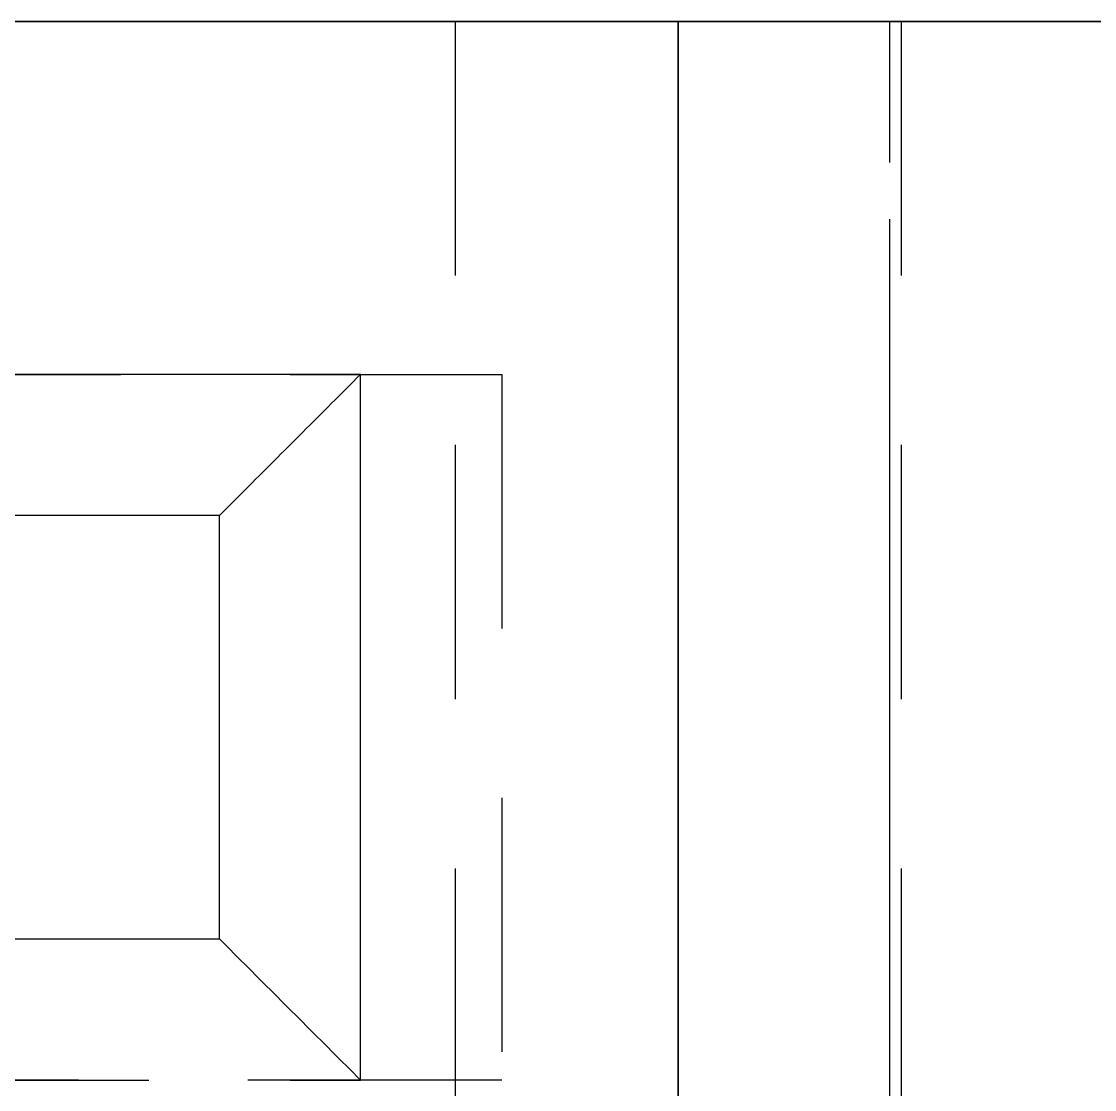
# Model space of a CAD drawing. Extents: x 8 to 586, y 8 to 412.
# Drawn here: x 242.85 to 250.45, y 230.43 to 238 of the extents above; entities that cross this region are included whole.
import ezdxf

# ---------------------------------------------------------------- set-up
doc = ezdxf.new("R2010")
doc.units = 0
doc.linetypes.add('CENTER', pattern=[10.2, 6, -1.6, 1, -1.6])
doc.linetypes.add('DASHED', pattern=[3, 1.8, -1.2])
for name, color, linetype in [('HIDDEN', 8, 'DASHED'), ('SEAM', 3, 'CENTER'), ('VISIBLE', 7, 'CONTINUOUS')]:
    doc.layers.add(name, color=color, linetype=linetype)

msp = doc.modelspace()

# ---------------------------------------------------------------- linework, layer by layer
at = {"layer": 'HIDDEN'}
for p, q in [((243.0128, 238), (242.6923, 238)), ((243.3333, 238), (243.0128, 238)), ((243.6538, 238), (243.3333, 238)), ((243.9744, 238), (243.6538, 238)), ((244.2949, 238), (243.9744, 238)), ((244.6154, 238), (244.2949, 238)), ((244.9359, 238), (244.6154, 238)), ((245.2564, 238), (244.9359, 238)), ((245.5769, 238), (245.2564, 238)), ((245.8974, 238), (245.5769, 238)), ((246.2179, 238), (245.8974, 238)), ((246.001, 238), (245.92, 238)), ((245.92, 238), (245.9605, 238)), ((246.001, 238), (245.92, 238)), ((245.92, 238), (245.9605, 238)), ((245.92, 238), (245.92, 223)), ((245.92, 238), (245.92, 223)), ((245.9605, 238), (246.001, 238)), ((245.9605, 238), (246.001, 238)), ((246.0821, 238), (246.001, 238)), ((246.001, 238), (246.0415, 238)), ((246.0821, 238), (246.001, 238)), ((246.001, 238), (246.0415, 238)), ((246.0415, 238), (246.0821, 238)), ((246.0415, 238), (246.0821, 238)), ((246.1631, 238), (246.0821, 238)), ((246.0821, 238), (246.1226, 238)), ((246.1631, 238), (246.0821, 238)), ((246.0821, 238), (246.1226, 238)), ((246.1226, 238), (246.1631, 238)), ((246.1226, 238), (246.1631, 238)), ((246.2441, 238), (246.1631, 238)), ((246.1631, 238), (246.2036, 238)), ((246.2441, 238), (246.1631, 238)), ((246.1631, 238), (246.2036, 238)), ((246.2036, 238), (246.2441, 238)), ((246.2036, 238), (246.2441, 238)), ((246.5385, 238), (246.2179, 238)), ((246.3251, 238), (246.2441, 238)), ((246.2441, 238), (246.2846, 238)), ((246.3251, 238), (246.2441, 238)), ((246.2441, 238), (246.2846, 238)), ((246.2846, 238), (246.3251, 238)), ((246.2846, 238), (246.3251, 238)), ((246.4062, 238), (246.3251, 238)), ((246.3251, 238), (246.3656, 238)), ((246.4062, 238), (246.3251, 238)), ((246.3251, 238), (246.3656, 238)), ((246.3656, 238), (246.4062, 238)), ((246.3656, 238), (246.4062, 238)), ((246.4872, 238), (246.4062, 238)), ((246.4062, 238), (246.4467, 238)), ((246.4872, 238), (246.4062, 238)), ((246.4062, 238), (246.4467, 238)), ((246.4467, 238), (246.4872, 238)), ((246.4467, 238), (246.4872, 238)), ((246.5682, 238), (246.4872, 238)), ((246.4872, 238), (246.5277, 238)), ((246.5682, 238), (246.4872, 238)), ((246.4872, 238), (246.5277, 238)), ((246.5277, 238), (246.5682, 238)), ((246.5277, 238), (246.5682, 238)), ((246.859, 238), (246.5385, 238)), ((246.6492, 238), (246.5682, 238)), ((246.5682, 238), (246.6087, 238)), ((246.6492, 238), (246.5682, 238)), ((246.5682, 238), (246.6087, 238)), ((246.6087, 238), (246.6492, 238)), ((246.6087, 238), (246.6492, 238)), ((246.7303, 238), (246.6492, 238)), ((246.6492, 238), (246.6897, 238)), ((246.7303, 238), (246.6492, 238)), ((246.6492, 238), (246.6897, 238)), ((246.6897, 238), (246.7303, 238)), ((246.6897, 238), (246.7303, 238)), ((246.8113, 238), (246.7303, 238)), ((246.7303, 238), (246.7708, 238)), ((246.8113, 238), (246.7303, 238)), ((246.7303, 238), (246.7708, 238)), ((246.7708, 238), (246.8113, 238)), ((246.7708, 238), (246.8113, 238)), ((246.8923, 238), (246.8113, 238)), ((246.8113, 238), (246.8518, 238)), ((246.8923, 238), (246.8113, 238)), ((246.8113, 238), (246.8518, 238)), ((246.8518, 238), (246.8923, 238)), ((246.8518, 238), (246.8923, 238)), ((247.1795, 238), (246.859, 238)), ((246.9733, 238), (246.8923, 238)), ((246.8923, 238), (246.9328, 238)), ((246.9733, 238), (246.8923, 238)), ((246.8923, 238), (246.9328, 238)), ((246.9328, 238), (246.9733, 238)), ((246.9328, 238), (246.9733, 238)), ((247.0544, 238), (246.9733, 238)), ((246.9733, 238), (247.0138, 238)), ((247.0544, 238), (246.9733, 238)), ((246.9733, 238), (247.0138, 238)), ((247.0138, 238), (247.0544, 238)), ((247.0138, 238), (247.0544, 238)), ((247.1354, 238), (247.0544, 238)), ((247.0544, 238), (247.0949, 238)), ((247.1354, 238), (247.0544, 238)), ((247.0544, 238), (247.0949, 238)), ((247.0949, 238), (247.1354, 238)), ((247.0949, 238), (247.1354, 238)), ((247.2164, 238), (247.1354, 238)), ((247.1354, 238), (247.1759, 238)), ((247.2164, 238), (247.1354, 238)), ((247.1354, 238), (247.1759, 238)), ((247.1759, 238), (247.2164, 238)), ((247.1759, 238), (247.2164, 238)), ((247.5, 238), (247.1795, 238)), ((247.2974, 238), (247.2164, 238)), ((247.2164, 238), (247.2569, 238)), ((247.2974, 238), (247.2164, 238)), ((247.2164, 238), (247.2569, 238)), ((247.2569, 238), (247.2974, 238)), ((247.2569, 238), (247.2974, 238)), ((247.3785, 238), (247.2974, 238)), ((247.2974, 238), (247.3379, 238)), ((247.3785, 238), (247.2974, 238)), ((247.2974, 238), (247.3379, 238)), ((247.3379, 238), (247.3785, 238)), ((247.3379, 238), (247.3785, 238)), ((247.4595, 238), (247.3785, 238)), ((247.3785, 238), (247.419, 238)), ((247.4595, 238), (247.3785, 238)), ((247.3785, 238), (247.419, 238)), ((247.419, 238), (247.4595, 238)), ((247.419, 238), (247.4595, 238)), ((247.5405, 238), (247.4595, 238)), ((247.4595, 238), (247.5, 238)), ((247.5405, 238), (247.4595, 238)), ((247.4595, 238), (247.5, 238)), ((247.5, 228), (247.5, 238)), ((347.5, 238), (247.5, 238)), ((247.5, 238), (247.5, 237.7064)), ((247.5, 238), (247.5405, 238)), ((247.5, 238), (247.5, 237.6154)), ((247.5, 238), (247.5405, 238)), ((247.5405, 238), (247.581, 238)), ((247.6215, 238), (247.5405, 238)), ((247.5405, 238), (247.581, 238)), ((247.6215, 238), (247.5405, 238)), ((247.581, 238), (247.6215, 238)), ((247.581, 238), (247.6215, 238)), ((247.6215, 238), (247.6621, 238)), ((247.7026, 238), (247.6215, 238)), ((247.6215, 238), (247.6621, 238)), ((247.7026, 238), (247.6215, 238)), ((247.6621, 238), (247.7026, 238)), ((247.6621, 238), (247.7026, 238)), ((247.7026, 238), (247.7431, 238)), ((247.7836, 238), (247.7026, 238)), ((247.7026, 238), (247.7431, 238)), ((247.7836, 238), (247.7026, 238)), ((247.7431, 238), (247.7836, 238)), ((247.7431, 238), (247.7836, 238)), ((247.7836, 238), (247.8241, 238)), ((247.8646, 238), (247.7836, 238)), ((247.7836, 238), (247.8241, 238)), ((247.8646, 238), (247.7836, 238)), ((247.8241, 238), (247.8646, 238)), ((247.8241, 238), (247.8646, 238)), ((247.8646, 238), (247.9051, 238)), ((247.9456, 238), (247.8646, 238)), ((247.8646, 238), (247.9051, 238)), ((247.9456, 238), (247.8646, 238)), ((247.9051, 238), (247.9456, 238)), ((247.9051, 238), (247.9456, 238)), ((247.9456, 238), (247.9862, 238)), ((248.0267, 238), (247.9456, 238)), ((247.9456, 238), (247.9862, 238)), ((248.0267, 238), (247.9456, 238)), ((247.9862, 238), (248.0267, 238)), ((247.9862, 238), (248.0267, 238)), ((248.0267, 238), (248.0672, 238)), ((248.1077, 238), (248.0267, 238)), ((248.0267, 238), (248.0672, 238)), ((248.1077, 238), (248.0267, 238)), ((248.0672, 238), (248.1077, 238)), ((248.0672, 238), (248.1077, 238)), ((248.1077, 238), (248.1482, 238)), ((248.1887, 238), (248.1077, 238)), ((248.1077, 238), (248.1482, 238)), ((248.1887, 238), (248.1077, 238)), ((248.1482, 238), (248.1887, 238)), ((248.1482, 238), (248.1887, 238)), ((248.1887, 238), (248.2292, 238)), ((248.2697, 238), (248.1887, 238)), ((248.1887, 238), (248.2292, 238)), ((248.2697, 238), (248.1887, 238)), ((248.2292, 238), (248.2697, 238)), ((248.2292, 238), (248.2697, 238)), ((248.2697, 238), (248.3103, 238)), ((248.3508, 238), (248.2697, 238)), ((248.2697, 238), (248.3103, 238)), ((248.3508, 238), (248.2697, 238)), ((248.3103, 238), (248.3508, 238)), ((248.3103, 238), (248.3508, 238)), ((248.3508, 238), (248.3913, 238)), ((248.4318, 238), (248.3508, 238)), ((248.3508, 238), (248.3913, 238)), ((248.4318, 238), (248.3508, 238)), ((248.3913, 238), (248.4318, 238)), ((248.3913, 238), (248.4318, 238)), ((248.4318, 238), (248.4723, 238)), ((248.5128, 238), (248.4318, 238)), ((248.4318, 238), (248.4723, 238)), ((248.5128, 238), (248.4318, 238)), ((248.4723, 238), (248.5128, 238)), ((248.4723, 238), (248.5128, 238)), ((248.5128, 238), (248.5533, 238)), ((248.5938, 238), (248.5128, 238)), ((248.5128, 238), (248.5533, 238)), ((248.5938, 238), (248.5128, 238)), ((248.5533, 238), (248.5938, 238)), ((248.5533, 238), (248.5938, 238)), ((248.5938, 238), (248.6344, 238)), ((248.6749, 238), (248.5938, 238)), ((248.5938, 238), (248.6344, 238)), ((248.6749, 238), (248.5938, 238)), ((248.6344, 238), (248.6749, 238)), ((248.6344, 238), (248.6749, 238)), ((248.6749, 238), (248.7154, 238)), ((248.7559, 238), (248.6749, 238)), ((248.6749, 238), (248.7154, 238)), ((248.7559, 238), (248.6749, 238)), ((248.7154, 238), (248.7559, 238)), ((248.7154, 238), (248.7559, 238)), ((248.7559, 238), (248.7964, 238)), ((248.8369, 238), (248.7559, 238)), ((248.7559, 238), (248.7964, 238)), ((248.8369, 238), (248.7559, 238)), ((248.7964, 238), (248.8369, 238)), ((248.7964, 238), (248.8369, 238)), ((248.8369, 238), (248.8774, 238)), ((248.9179, 238), (248.8369, 238)), ((248.8369, 238), (248.8774, 238)), ((248.9179, 238), (248.8369, 238)), ((248.8774, 238), (248.9179, 238)), ((248.8774, 238), (248.9179, 238)), ((248.9179, 238), (248.9585, 238)), ((248.999, 238), (248.9179, 238)), ((248.9179, 238), (248.9585, 238)), ((248.999, 238), (248.9179, 238)), ((248.9585, 238), (248.999, 238)), ((248.9585, 238), (248.999, 238)), ((248.999, 238), (249.0395, 238)), ((249.08, 238), (248.999, 238)), ((248.999, 238), (249.0395, 238)), ((249.08, 238), (248.999, 238)), ((249, 238), (355, 238)), ((249, 238), (355, 238)), ((249, 228), (249, 238)), ((249, 228), (249, 238)), ((249.0395, 238), (249.08, 238)), ((249.0395, 238), (249.08, 238)), ((249.08, 238), (249.08, 223)), ((249.08, 238), (249.08, 223)), ((247.5, 237.7064), (247.5, 237.4128)), ((247.5, 237.6154), (247.5, 237.2308)), ((247.5, 237.4128), (247.5, 237.1192)), ((247.5, 237.2308), (247.5, 236.8462)), ((247.5, 237.1192), (247.5, 236.8256)), ((247.5, 236.8462), (247.5, 236.4615)), ((247.5, 236.8256), (247.5, 236.5321)), ((247.5, 236.5321), (247.5, 236.2385)), ((247.5, 236.4615), (247.5, 236.0769)), ((247.5, 236.2385), (247.5, 235.9449)), ((247.5, 236.0769), (247.5, 235.6923)), ((247.5, 235.9449), (247.5, 235.6513)), ((247.5, 235.6923), (247.5, 235.3077)), ((247.5, 235.6513), (247.5, 235.3577)), ((245.25, 235.5), (238.75, 235.5)), ((238.75, 235.5), (246.25, 235.5)), ((245.25, 235.5), (245.2244, 235.4744)), ((245.25, 230.5), (245.25, 235.5)), ((245.25, 235.5), (246.25, 235.5)), ((245.25, 230.5), (245.25, 235.5)), ((246.25, 235.5), (246.25, 230.5)), ((246.25, 235.5), (246.25, 230.5)), ((245.1731, 235.4231), (245.1474, 235.3974)), ((245.1987, 235.4487), (245.1731, 235.4231)), ((245.2244, 235.4744), (245.1987, 235.4487)), ((245.0962, 235.3462), (245.0705, 235.3205)), ((245.1218, 235.3718), (245.0962, 235.3462)), ((245.1474, 235.3974), (245.1218, 235.3718)), ((247.5, 235.3577), (247.5, 235.0641)), ((245.0192, 235.2692), (244.9936, 235.2436)), ((245.0449, 235.2949), (245.0192, 235.2692)), ((245.0705, 235.3205), (245.0449, 235.2949)), ((247.5, 235.3077), (247.5, 234.9231)), ((244.9423, 235.1923), (244.9167, 235.1667)), ((244.9679, 235.2179), (244.9423, 235.1923)), ((244.9936, 235.2436), (244.9679, 235.2179)), ((244.8654, 235.1154), (244.8397, 235.0897)), ((244.891, 235.141), (244.8654, 235.1154)), ((244.9167, 235.1667), (244.891, 235.141)), ((244.7885, 235.0385), (244.7628, 235.0128)), ((244.8141, 235.0641), (244.7885, 235.0385)), ((244.8397, 235.0897), (244.8141, 235.0641)), ((247.5, 235.0641), (247.5, 234.7705)), ((244.7372, 234.9872), (244.7115, 234.9615)), ((244.7628, 235.0128), (244.7372, 234.9872)), ((244.6603, 234.9103), (244.6346, 234.8846)), ((244.6859, 234.9359), (244.6603, 234.9103)), ((244.7115, 234.9615), (244.6859, 234.9359)), ((247.5, 234.9231), (247.5, 234.5385)), ((244.5833, 234.8333), (244.5577, 234.8077)), ((244.609, 234.859), (244.5833, 234.8333)), ((244.6346, 234.8846), (244.609, 234.859)), ((244.5064, 234.7564), (244.4808, 234.7308)), ((244.5321, 234.7821), (244.5064, 234.7564)), ((244.5577, 234.8077), (244.5321, 234.7821)), ((247.5, 234.7705), (247.5, 234.4769)), ((244.4295, 234.6795), (244.4038, 234.6538)), ((244.4551, 234.7051), (244.4295, 234.6795)), ((244.4808, 234.7308), (244.4551, 234.7051)), ((244.3526, 234.6026), (244.3269, 234.5769)), ((244.3782, 234.6282), (244.3526, 234.6026)), ((244.4038, 234.6538), (244.3782, 234.6282)), ((244.2756, 234.5256), (244.25, 234.5)), ((244.3013, 234.5513), (244.2756, 234.5256)), ((244.3269, 234.5769), (244.3013, 234.5513)), ((247.5, 234.5385), (247.5, 234.1538)), ((244.25, 234.5), (238.75, 234.5)), ((244.25, 231.5), (244.25, 234.5)), ((247.5, 234.4769), (247.5, 234.1833)), ((247.5, 234.1833), (247.5, 233.8897)), ((247.5, 234.1538), (247.5, 233.7692)), ((247.5, 233.8897), (247.5, 233.5962)), ((247.5, 233.7692), (247.5, 233.3846)), ((247.5, 233.5962), (247.5, 233.3026)), ((247.5, 233.3846), (247.5, 233)), ((247.5, 233.3026), (247.5, 233.009)), ((247.5, 233.009), (247.5, 232.7154)), ((247.5, 233), (247.5, 232.6154)), ((247.5, 232.7154), (247.5, 232.4218)), ((247.5, 232.6154), (247.5, 232.2308)), ((247.5, 232.4218), (247.5, 232.1282)), ((247.5, 232.2308), (247.5, 231.8462)), ((247.5, 232.1282), (247.5, 231.8346)), ((247.5, 231.8462), (247.5, 231.4615)), ((247.5, 231.8346), (247.5, 231.541)), ((247.5, 231.541), (247.5, 231.2474)), ((238.75, 231.5), (244.25, 231.5)), ((244.2756, 231.4744), (244.25, 231.5)), ((244.3013, 231.4487), (244.2756, 231.4744)), ((244.3269, 231.4231), (244.3013, 231.4487)), ((244.3526, 231.3974), (244.3269, 231.4231)), ((244.3782, 231.3718), (244.3526, 231.3974)), ((247.5, 231.4615), (247.5, 231.0769)), ((244.4038, 231.3462), (244.3782, 231.3718)), ((244.4295, 231.3205), (244.4038, 231.3462)), ((244.4551, 231.2949), (244.4295, 231.3205)), ((244.4808, 231.2692), (244.4551, 231.2949)), ((244.5064, 231.2436), (244.4808, 231.2692)), ((244.5321, 231.2179), (244.5064, 231.2436)), ((247.5, 231.2474), (247.5, 230.9538)), ((244.5577, 231.1923), (244.5321, 231.2179)), ((244.5833, 231.1667), (244.5577, 231.1923)), ((244.609, 231.141), (244.5833, 231.1667)), ((244.6346, 231.1154), (244.609, 231.141)), ((244.6603, 231.0897), (244.6346, 231.1154)), ((244.6859, 231.0641), (244.6603, 231.0897)), ((244.7115, 231.0385), (244.6859, 231.0641)), ((244.7372, 231.0128), (244.7115, 231.0385)), ((244.7628, 230.9872), (244.7372, 231.0128)), ((247.5, 231.0769), (247.5, 230.6923)), ((244.7885, 230.9615), (244.7628, 230.9872)), ((244.8141, 230.9359), (244.7885, 230.9615)), ((244.8397, 230.9103), (244.8141, 230.9359)), ((247.5, 230.9538), (247.5, 230.6603)), ((244.8654, 230.8846), (244.8397, 230.9103)), ((244.891, 230.859), (244.8654, 230.8846)), ((244.9167, 230.8333), (244.891, 230.859)), ((244.9423, 230.8077), (244.9167, 230.8333)), ((244.9679, 230.7821), (244.9423, 230.8077)), ((244.9936, 230.7564), (244.9679, 230.7821)), ((245.0192, 230.7308), (244.9936, 230.7564)), ((245.0449, 230.7051), (245.0192, 230.7308)), ((245.0705, 230.6795), (245.0449, 230.7051)), ((245.0962, 230.6538), (245.0705, 230.6795)), ((245.1218, 230.6282), (245.0962, 230.6538)), ((245.1474, 230.6026), (245.1218, 230.6282)), ((247.5, 230.6923), (247.5, 230.3077)), ((247.5, 230.6603), (247.5, 230.3667)), ((245.1731, 230.5769), (245.1474, 230.6026)), ((245.1987, 230.5513), (245.1731, 230.5769)), ((238.75, 230.5), (245.25, 230.5)), ((246.25, 230.5), (238.75, 230.5)), ((245.2244, 230.5256), (245.1987, 230.5513)), ((245.25, 230.5), (245.2244, 230.5256)), ((246.25, 230.5), (245.25, 230.5))]:
    msp.add_line(p, q, dxfattribs=at)
at = {"layer": 'SEAM'}
for p, q in [((235, 238), (249, 238)), ((242.6923, 238), (243.0128, 238)), ((243.0128, 238), (243.3333, 238)), ((243.3333, 238), (243.6538, 238)), ((243.6538, 238), (243.9744, 238)), ((243.9744, 238), (244.2949, 238)), ((244.2949, 238), (244.6154, 238)), ((244.6154, 238), (244.9359, 238)), ((244.9359, 238), (245.2564, 238)), ((245.2564, 238), (245.5769, 238)), ((245.5769, 238), (245.8974, 238)), ((245.8974, 238), (246.2179, 238)), ((246.2179, 238), (246.5385, 238)), ((246.5385, 238), (246.859, 238)), ((246.859, 238), (247.1795, 238)), ((247.1795, 238), (247.5, 238)), ((297.5, 238), (247.5, 238)), ((247.5, 228), (247.5, 238)), ((249, 228), (249, 238)), ((249, 238), (297.5, 238)), ((245.25, 235.5), (237.75, 235.5)), ((245.25, 235.5), (245.2244, 235.4744)), ((245.25, 230.5), (245.25, 235.5)), ((245.1731, 235.4231), (245.1474, 235.3974)), ((245.1987, 235.4487), (245.1731, 235.4231)), ((245.2244, 235.4744), (245.1987, 235.4487)), ((245.0962, 235.3462), (245.0705, 235.3205)), ((245.1218, 235.3718), (245.0962, 235.3462)), ((245.1474, 235.3974), (245.1218, 235.3718)), ((245.0192, 235.2692), (244.9936, 235.2436)), ((245.0449, 235.2949), (245.0192, 235.2692)), ((245.0705, 235.3205), (245.0449, 235.2949)), ((244.9423, 235.1923), (244.9167, 235.1667)), ((244.9679, 235.2179), (244.9423, 235.1923)), ((244.9936, 235.2436), (244.9679, 235.2179)), ((244.8654, 235.1154), (244.8397, 235.0897)), ((244.891, 235.141), (244.8654, 235.1154)), ((244.9167, 235.1667), (244.891, 235.141)), ((244.7885, 235.0385), (244.7628, 235.0128)), ((244.8141, 235.0641), (244.7885, 235.0385)), ((244.8397, 235.0897), (244.8141, 235.0641)), ((244.7372, 234.9872), (244.7115, 234.9615)), ((244.7628, 235.0128), (244.7372, 234.9872)), ((244.6603, 234.9103), (244.6346, 234.8846)), ((244.6859, 234.9359), (244.6603, 234.9103)), ((244.7115, 234.9615), (244.6859, 234.9359)), ((244.5833, 234.8333), (244.5577, 234.8077)), ((244.609, 234.859), (244.5833, 234.8333)), ((244.6346, 234.8846), (244.609, 234.859)), ((244.5064, 234.7564), (244.4808, 234.7308)), ((244.5321, 234.7821), (244.5064, 234.7564)), ((244.5577, 234.8077), (244.5321, 234.7821)), ((244.4295, 234.6795), (244.4038, 234.6538)), ((244.4551, 234.7051), (244.4295, 234.6795)), ((244.4808, 234.7308), (244.4551, 234.7051)), ((244.3526, 234.6026), (244.3269, 234.5769)), ((244.3782, 234.6282), (244.3526, 234.6026)), ((244.4038, 234.6538), (244.3782, 234.6282)), ((244.2756, 234.5256), (244.25, 234.5)), ((244.3013, 234.5513), (244.2756, 234.5256)), ((244.3269, 234.5769), (244.3013, 234.5513)), ((244.25, 234.5), (238.75, 234.5)), ((244.25, 231.5), (244.25, 234.5)), ((238.75, 231.5), (244.25, 231.5)), ((244.2756, 231.4744), (244.25, 231.5)), ((244.3013, 231.4487), (244.2756, 231.4744)), ((244.3269, 231.4231), (244.3013, 231.4487)), ((244.3526, 231.3974), (244.3269, 231.4231)), ((244.3782, 231.3718), (244.3526, 231.3974)), ((244.4038, 231.3462), (244.3782, 231.3718)), ((244.4295, 231.3205), (244.4038, 231.3462)), ((244.4551, 231.2949), (244.4295, 231.3205)), ((244.4808, 231.2692), (244.4551, 231.2949)), ((244.5064, 231.2436), (244.4808, 231.2692)), ((244.5321, 231.2179), (244.5064, 231.2436)), ((244.5577, 231.1923), (244.5321, 231.2179)), ((244.5833, 231.1667), (244.5577, 231.1923)), ((244.609, 231.141), (244.5833, 231.1667)), ((244.6346, 231.1154), (244.609, 231.141)), ((244.6603, 231.0897), (244.6346, 231.1154)), ((244.6859, 231.0641), (244.6603, 231.0897)), ((244.7115, 231.0385), (244.6859, 231.0641)), ((244.7372, 231.0128), (244.7115, 231.0385)), ((244.7628, 230.9872), (244.7372, 231.0128)), ((244.7885, 230.9615), (244.7628, 230.9872)), ((244.8141, 230.9359), (244.7885, 230.9615)), ((244.8397, 230.9103), (244.8141, 230.9359)), ((244.8654, 230.8846), (244.8397, 230.9103)), ((244.891, 230.859), (244.8654, 230.8846)), ((244.9167, 230.8333), (244.891, 230.859)), ((244.9423, 230.8077), (244.9167, 230.8333)), ((244.9679, 230.7821), (244.9423, 230.8077)), ((244.9936, 230.7564), (244.9679, 230.7821)), ((245.0192, 230.7308), (244.9936, 230.7564)), ((245.0449, 230.7051), (245.0192, 230.7308)), ((245.0705, 230.6795), (245.0449, 230.7051)), ((245.0962, 230.6538), (245.0705, 230.6795)), ((245.1218, 230.6282), (245.0962, 230.6538)), ((245.1474, 230.6026), (245.1218, 230.6282)), ((245.1731, 230.5769), (245.1474, 230.6026)), ((245.1987, 230.5513), (245.1731, 230.5769)), ((237.75, 230.5), (245.25, 230.5)), ((245.2244, 230.5256), (245.1987, 230.5513)), ((245.25, 230.5), (245.2244, 230.5256))]:
    msp.add_line(p, q, dxfattribs=at)
at = {"layer": 'VISIBLE'}
for p, q in [((242.6923, 238), (243.0128, 238)), ((243.0128, 238), (243.3333, 238)), ((243.3333, 238), (243.6538, 238)), ((243.6538, 238), (243.9744, 238)), ((243.9744, 238), (244.2949, 238)), ((244.2949, 238), (244.6154, 238)), ((244.6154, 238), (244.9359, 238)), ((244.9359, 238), (245.2564, 238)), ((245.2564, 238), (245.5769, 238)), ((245.5769, 238), (245.8974, 238)), ((245.8974, 238), (246.2179, 238)), ((246.2179, 238), (246.5385, 238)), ((246.5385, 238), (246.859, 238)), ((246.859, 238), (247.1795, 238)), ((247.1795, 238), (247.5, 238)), ((247.5, 228), (247.5, 238)), ((347.5, 238), (247.5, 238))]:
    msp.add_line(p, q, dxfattribs=at)

doc.saveas('drawing.dxf')
